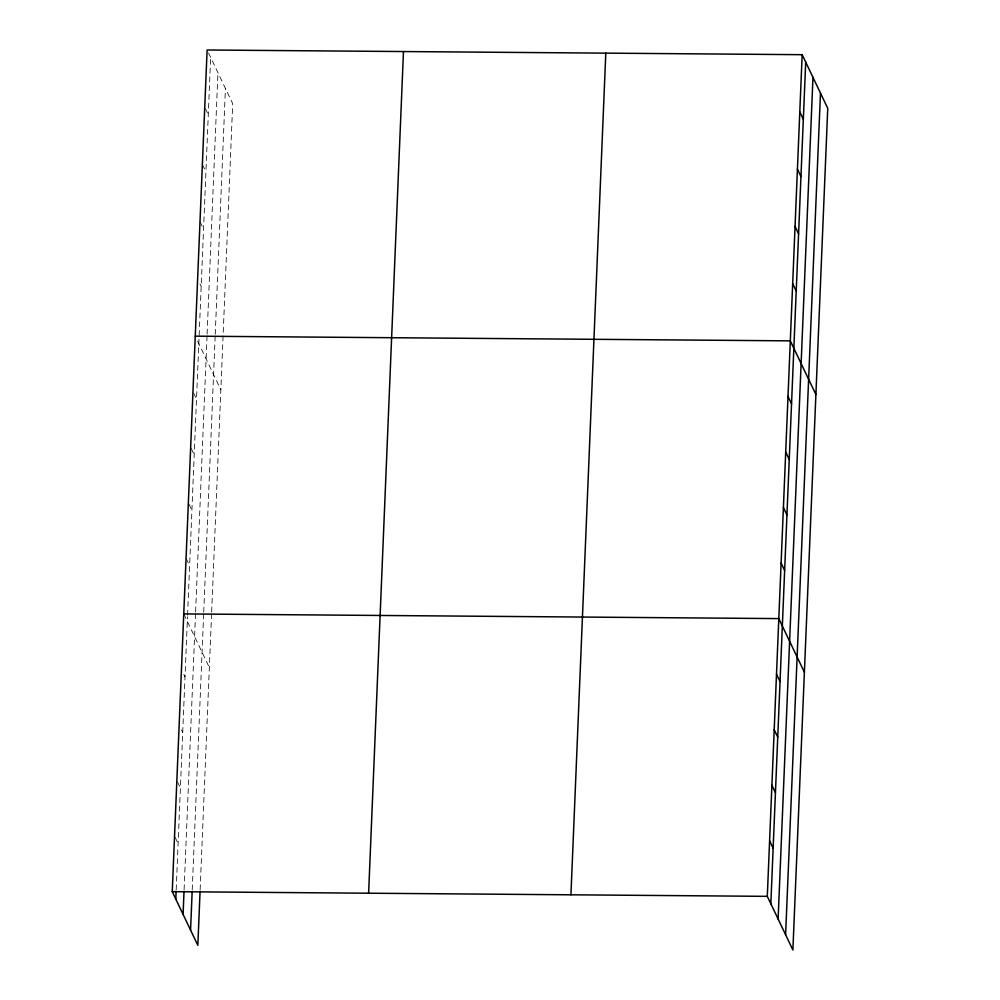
<?xml version="1.0" encoding="UTF-8"?>
<svg xmlns="http://www.w3.org/2000/svg" width="1000" height="1000" viewBox="0 0 1000 1000"><rect width="100%" height="100%" fill="white"/><g stroke="black" fill="none" stroke-linecap="round" stroke-linejoin="round"><path stroke-width="0.75" stroke-dasharray="5 3.75" d="M176.188 889.837L187.5 616.712M187.562 615.175L210.662 57.438M184.1 889.663L195.538 613.45M195.6 611.912L207.037 335.65M207.113 334.1L217.938 72.688M192.225 889.938L203.675 613.737M203.738 612.188L215.175 335.887M215.238 334.35L225.425 88.4M200.138 889.762L211.588 613.55M211.65 612.013L232.7 103.65L207.712 51.238M205.338 108.475L208.287 114.663M202.375 164.462L205.925 171.9M200 221.7L203.55 229.137M200 283.888L201.175 286.363M197.625 341.125L220.85 389.812M193.55 392.95L196.513 399.15M191.25 448.5L194.2 454.7M188.95 504.05L191.9 510.25M186.062 558.362L189.6 565.8M183.762 613.913L209.35 667.562M183.825 674.412L185 676.9M181.525 729.963L182.7 732.45M177.45 781.8L180.4 788M175.15 837.35L178.1 843.55"/><path stroke-width="1.5" d="M200.075 891.3L197.838 945.312L172.25 891.663L207.113 50L802.163 54.688L827.75 108.338L792.887 950L767.3 896.35L802.163 54.688M175.8 899.1L176.112 891.375M183.075 914.35L184.037 891.2M190.562 930.062L192.162 891.488M368.612 893.213L403.475 51.55M570.938 894.8L605.8 53.137M770.837 903.787L805.7 62.125M778.112 919.038L812.975 77.375M785.612 934.75L820.475 93.088M195.263 336.163L790.3 340.85L815.888 394.5M183.762 613.913L778.8 618.6L804.388 672.25M172.25 891.663L767.3 896.35M799.788 111.925L803.337 119.362M797.412 169.163L800.962 176.588M795.05 226.388L798.587 233.825M792.675 283.625L796.225 291.05M788 396.4L791.55 403.837M785.7 451.95L789.25 459.387M783.4 507.5L786.95 514.938M781.1 563.05L784.65 570.487M776.5 674.15L780.05 681.587M774.2 729.7L777.738 737.138M771.9 785.25L775.438 792.688M769.6 840.8L773.138 848.238"/></g></svg>
